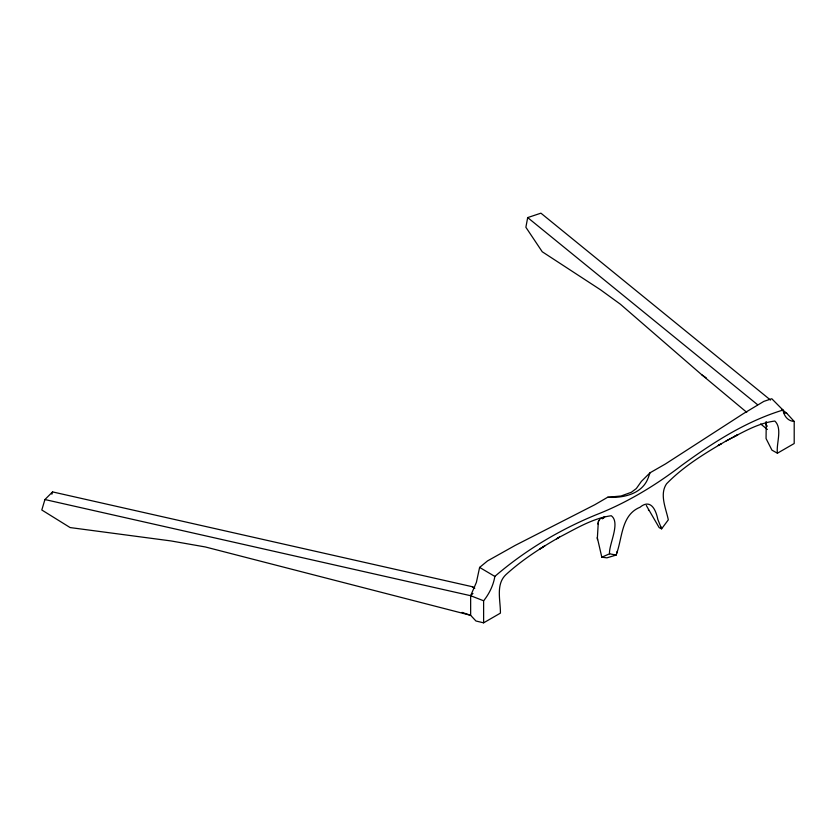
<?xml version="1.0" encoding="UTF-8"?>
<svg xmlns="http://www.w3.org/2000/svg" width="836" height="836" viewBox="0 0 836 836"><rect width="100%" height="100%" fill="white"/><g stroke="black" fill="none" stroke-linecap="round" stroke-linejoin="round"><path stroke-width="1.25" d="M765.828 422.243L765.828 424.667L767.364 426.193M598.325 521.716L597.343 538.499M766.246 421.668L766.058 438.545L771.931 450.134L777.407 453.216C776.069 443.498 782.726 428.596 774.867 421.051C757.541 423.173 741.908 432.829 726.526 440.729C705.281 453.102 683.796 466.07 666.564 483.793C659.249 494.421 666.073 508.696 668.309 519.846L661.61 528.833L659.186 527.652L646.301 505.466M597.98 524.088L598.095 522.793M777.407 453.216L794.2 443.519L794.2 421.469L793.28 421.365A32.416 18.716 -60 0 1 783.28 411.406L782.977 410.058L771.785 398.73L763.874 401.364L743.162 413.778L665.529 463.907L650.011 472.81L641.4 481.369L636.332 488.548L631.347 492.268L621.054 495.999L607.657 497.263L594.793 504.745L515.279 545.354L487.524 560.914L479.613 567.414L476.395 582.368L470.647 595.713L470.647 615.327L475.956 621.002L483.616 622.83L500.419 613.133C500.597 600.656 495.529 584.5 505.843 574.719C522.03 559.932 540.578 547.988 559.556 537.109C576.014 528.645 592.651 518.31 611.252 515.728C620.855 522.584 608.702 544.675 609.517 553.798L601.815 557.215L597.27 537.496M782.977 410.058C745.817 421.365 712.648 442.756 681.539 465.495A373.901 215.876 -60 0 1 596.287 514.715C559.535 529.784 524.956 550.464 494.839 576.412L494.536 578.115A32.416 18.716 -60 0 1 484.535 599.621L483.616 600.781L483.616 622.83M770.531 400.068L540.913 213.17L527.683 217.59L525.875 227.277L542.24 251.761L600.415 289.716L620.333 304.179L701.927 374.915L746.747 412.326M601.815 557.215L606.926 557.831L616.205 555.052L617.25 551.321M616.654 553.442C622.465 537.475 621.347 514.861 639.968 507.285C650.701 498.381 655.915 509.803 657.827 519.459L661.61 528.833L660.701 526.628M472.653 586.862L474.806 588.189L471.671 586.579L52.563 491.902L44.925 499.541L41.8 509.991L70.13 527.568L170.91 540.923L205.395 546.974L470.647 615.327L462.078 612.391M51.874 494.222L52.563 491.902M648.308 477.575L650.011 472.81M598.754 520.556L598.367 521.612L599.955 518.957L604.836 516.606M648.005 478.338C641.912 494.201 622.841 498.256 607.657 497.263M44.925 499.541L470.647 595.713L472.946 593.424M602.328 518.822L603.32 518.038M544.947 545.772L539.941 548.938L544.163 546.274M718.615 445.274L721.207 443.759L718.27 445.483M559.556 537.109L556.609 538.792L559.2 537.318M726.16 440.948L737.864 434.678L733.653 436.873M603.446 517.954L604.48 517.442M609.517 553.798L616.205 555.052M783.625 412.65L786.707 413.235L794.2 421.469M470.647 595.713L483.616 600.781M479.613 567.414L494.839 576.412M701.927 374.915L706.221 377.851M781.65 409.117L786.707 413.235M527.683 217.59L757.5 404.655M760.687 423.967L767.364 429.464M648.381 509.845L648.778 510.545M597.364 538.781L597.51 539.638"/></g></svg>
